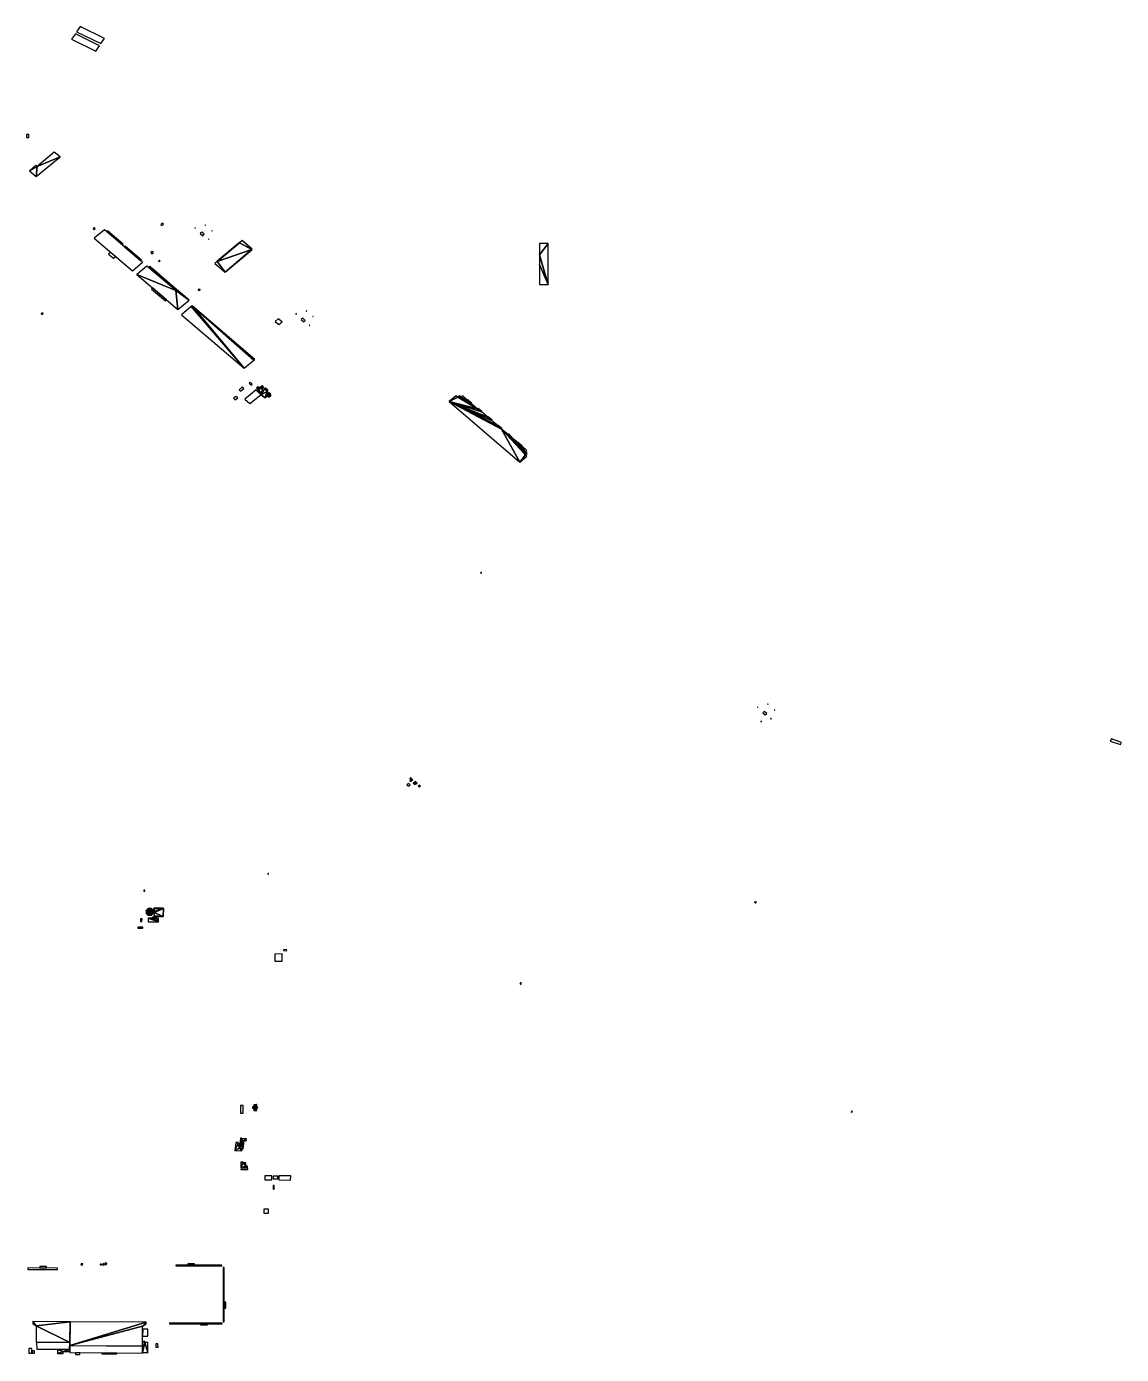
# Model space of a CAD drawing. Extents: x -35430092 to -35393830, y 11991942 to 12015432.
# Drawn here: x -35404743 to -35393830, y 12000340 to 12013571 of the extents above; entities that cross this region are included whole.
import ezdxf

# ---------------------------------------------------------------- set-up
doc = ezdxf.new("R2010")
doc.units = 0

msp = doc.modelspace()

# ---------------------------------------------------------------- linework, layer by layer
at = {"layer": 'mg_to_dxf', "color": 52}
for points in [[(-35404016.45, 12013380.3), (-35404255.88, 12013498.63), (-35404294.85, 12013445.73), (-35404052.64, 12013327.41)], [(-35403966.33, 12013452.69), (-35404208.55, 12013571.01), (-35404244.74, 12013518.11), (-35404002.53, 12013401.18)], [(-35404743.09, 12012496.36), (-35404743.09, 12012464.34), (-35404720.82, 12012464.34), (-35404720.82, 12012496.36)], [(-35404637.29, 12012176.19), (-35404637.29, 12012176.19), (-35404409, 12012273.63), (-35404467.47, 12012320.96)], [(-35404637.29, 12012176.19), (-35404637.29, 12012176.19), (-35404651.22, 12012188.72), (-35404715.25, 12012134.43)], [(-35404637.29, 12012176.19), (-35404637.29, 12012176.19), (-35404715.25, 12012134.43), (-35404645.65, 12012075.96)], [(-35404637.29, 12012176.19), (-35404637.29, 12012176.19), (-35404645.65, 12012075.96), (-35404409, 12012273.63)], [(-35404072.13, 12011562.3), (-35404072.13, 12011562.3), (-35404072.13, 12011563.7), (-35404077.7, 12011560.91)], [(-35404072.13, 12011562.3), (-35404072.13, 12011562.3), (-35404077.7, 12011560.91), (-35404074.91, 12011558.13)], [(-35404074.91, 12011558.13), (-35404074.91, 12011558.13), (-35404077.7, 12011555.34), (-35404069.34, 12011546.99)], [(-35404074.91, 12011558.13), (-35404074.91, 12011558.13), (-35404069.34, 12011546.99), (-35404066.56, 12011565.09)], [(-35404074.91, 12011558.13), (-35404074.91, 12011558.13), (-35404066.56, 12011565.09), (-35404072.13, 12011562.3)], [(-35404066.56, 12011565.09), (-35404066.56, 12011565.09), (-35404069.34, 12011546.99), (-35404058.21, 12011556.74)], [(-35403587.7, 12011222.65), (-35403966.33, 12011546.99), (-35404069.34, 12011463.47), (-35403687.93, 12011137.73)], [(-35403779.8, 12011402.22), (-35403935.71, 12011534.46), (-35403941.28, 12011528.89), (-35403788.15, 12011395.26)], [(-35403392.81, 12011590.14), (-35403378.89, 12011601.28), (-35403390.03, 12011611.02), (-35403403.95, 12011599.89)], [(-35403064.29, 12011563.7), (-35403061.51, 12011562.3), (-35403058.73, 12011563.7), (-35403061.51, 12011566.48)], [(-35403011.4, 12011508.01), (-35402986.34, 12011487.13), (-35402972.42, 12011501.05), (-35402994.69, 12011521.93)], [(-35402961.28, 12011590.14), (-35402958.5, 12011591.54), (-35402958.5, 12011594.32), (-35402964.07, 12011592.93)], [(-35402897.25, 12011535.85), (-35402894.47, 12011531.68), (-35402891.68, 12011533.07), (-35402894.47, 12011537.25)], [(-35403598.84, 12011244.92), (-35403760.31, 12011382.73), (-35403765.88, 12011377.16), (-35403607.19, 12011240.74)], [(-35402930.66, 12011450.94), (-35402927.87, 12011448.16), (-35402925.09, 12011450.94), (-35402927.87, 12011453.72)], [(-35402841.57, 12011231), (-35402841.57, 12011231), (-35402621.63, 12011418.92), (-35402844.35, 12011232.39)], [(-35402618.84, 12011416.14), (-35402618.84, 12011416.14), (-35402621.63, 12011418.92), (-35402841.57, 12011231)], [(-35402618.84, 12011416.14), (-35402618.84, 12011416.14), (-35402841.57, 12011231), (-35402499.13, 12011349.32)], [(-35402499.13, 12011349.32), (-35402499.13, 12011349.32), (-35402593.79, 12011438.41), (-35402618.84, 12011416.14)], [(-35402499.13, 12011349.32), (-35402499.13, 12011349.32), (-35402493.56, 12011353.5), (-35402593.79, 12011438.41)], [(-35399628.75, 12011295.03), (-35399628.75, 12011295.03), (-35399542.44, 12011407.79), (-35399628.75, 12011409.18)], [(-35399542.44, 12010999.92), (-35399542.44, 12010999.92), (-35399542.44, 12011407.79), (-35399628.75, 12011295.03)], [(-35403905.08, 12011320.09), (-35403924.57, 12011303.38), (-35403877.24, 12011261.62), (-35403854.97, 12011278.33)], [(-35403493.04, 12011307.56), (-35403476.34, 12011318.7), (-35403490.26, 12011331.23), (-35403504.18, 12011320.09)], [(-35402499.13, 12011349.32), (-35402499.13, 12011349.32), (-35402841.57, 12011231), (-35402763.61, 12011122.42)], [(-35402499.13, 12011349.32), (-35402499.13, 12011349.32), (-35402763.61, 12011122.42), (-35402496.34, 12011346.54)], [(-35399628.75, 12011198.98), (-35399628.75, 12011198.98), (-35399542.44, 12010999.92), (-35399628.75, 12011295.03)], [(-35403256.39, 12010941.45), (-35403256.39, 12010941.45), (-35403543.15, 12011183.67), (-35403643.38, 12011100.15)], [(-35403248.04, 12010951.2), (-35403515.31, 12011179.49), (-35403523.67, 12011172.53), (-35403256.39, 12010944.24)], [(-35403420.66, 12011228.21), (-35403412.3, 12011235.17), (-35403417.87, 12011240.74), (-35403426.22, 12011233.78)], [(-35402763.61, 12011122.42), (-35402763.61, 12011122.42), (-35402841.57, 12011231), (-35402866.62, 12011208.73)], [(-35399628.75, 12011198.98), (-35399628.75, 12011198.98), (-35399628.75, 12010999.92), (-35399542.44, 12010999.92)], [(-35403256.39, 12010941.45), (-35403256.39, 12010941.45), (-35403643.38, 12011100.15), (-35403234.12, 12010752.14)], [(-35403484.69, 12010965.12), (-35403498.61, 12010953.98), (-35403359.41, 12010837.05), (-35403348.27, 12010846.8)], [(-35403256.39, 12010941.45), (-35403256.39, 12010941.45), (-35403122.76, 12010845.4), (-35403248.04, 12010951.2)], [(-35403256.39, 12010941.45), (-35403256.39, 12010941.45), (-35403234.12, 12010752.14), (-35403122.76, 12010845.4)], [(-35403030.88, 12010942.85), (-35403014.18, 12010945.63), (-35403016.96, 12010953.98), (-35403033.67, 12010951.2)], [(-35404598.32, 12010707.59), (-35404598.32, 12010707.59), (-35404578.83, 12010710.38), (-35404587.18, 12010717.34)], [(-35403197.93, 12010699.24), (-35403197.93, 12010699.24), (-35402574.3, 12010166.09), (-35403103.27, 12010779.98)], [(-35403103.27, 12010779.98), (-35403103.27, 12010779.98), (-35402574.3, 12010166.09), (-35403092.13, 12010788.33)], [(-35402476.85, 12010245.44), (-35402476.85, 12010245.44), (-35403092.13, 12010788.33), (-35402574.3, 12010166.09)], [(-35402476.85, 12010245.44), (-35402476.85, 12010245.44), (-35402468.5, 12010253.79), (-35403092.13, 12010788.33)], [(-35401956.23, 12010736.83), (-35401953.45, 12010734.04), (-35401950.66, 12010735.43), (-35401953.45, 12010739.61)], [(-35404598.32, 12010707.59), (-35404598.32, 12010707.59), (-35404581.61, 12010707.59), (-35404578.83, 12010710.38)], [(-35404587.18, 12010704.81), (-35404587.18, 12010704.81), (-35404581.61, 12010707.59), (-35404598.32, 12010707.59)], [(-35404587.18, 12010704.81), (-35404587.18, 12010704.81), (-35404598.32, 12010707.59), (-35404589.97, 12010702.02)], [(-35404587.18, 12010704.81), (-35404587.18, 12010704.81), (-35404581.61, 12010706.2), (-35404581.61, 12010707.59)], [(-35404587.18, 12010704.81), (-35404587.18, 12010704.81), (-35404584.4, 12010703.42), (-35404581.61, 12010706.2)], [(-35402265.26, 12010632.42), (-35402229.07, 12010601.8), (-35402195.66, 12010628.25), (-35402234.64, 12010660.26)], [(-35402062.03, 12010707.59), (-35402056.46, 12010706.2), (-35402053.68, 12010707.59), (-35402056.46, 12010710.38)], [(-35402006.35, 12010650.52), (-35401978.51, 12010629.64), (-35401964.59, 12010643.56), (-35401989.64, 12010664.44)], [(-35401920.04, 12010593.45), (-35401922.82, 12010596.23), (-35401925.61, 12010594.84), (-35401922.82, 12010592.05)], [(-35401889.42, 12010681.14), (-35401886.63, 12010678.36), (-35401886.63, 12010681.14), (-35401889.42, 12010682.54)], [(-35402610.49, 12009937.8), (-35402577.08, 12009965.64), (-35402591, 12009979.56), (-35402624.41, 12009950.33)], [(-35402515.83, 12009813.91), (-35402404.47, 12009905.78), (-35402454.58, 12009950.33), (-35402565.94, 12009858.45)], [(-35402524.18, 12010017.14), (-35402501.91, 12009999.05), (-35402493.56, 12010008.79), (-35402513.05, 12010026.89)], [(-35402415.6, 12009973.99), (-35402415.6, 12009973.99), (-35402440.66, 12009979.56), (-35402451.8, 12009969.81)], [(-35402415.6, 12009973.99), (-35402415.6, 12009973.99), (-35402451.8, 12009969.81), (-35402432.31, 12009953.11)], [(-35402432.31, 12009953.11), (-35402432.31, 12009953.11), (-35402446.23, 12009941.97), (-35402401.68, 12009905.78)], [(-35402432.31, 12009953.11), (-35402432.31, 12009953.11), (-35402390.55, 12009976.77), (-35402415.6, 12009973.99)], [(-35402401.68, 12009905.78), (-35402401.68, 12009905.78), (-35402390.55, 12009976.77), (-35402432.31, 12009953.11)], [(-35402390.55, 12009976.77), (-35402390.55, 12009976.77), (-35402393.33, 12009992.09), (-35402415.6, 12009973.99)], [(-35402401.68, 12009905.78), (-35402401.68, 12009905.78), (-35402371.06, 12009961.46), (-35402390.55, 12009976.77)], [(-35402401.68, 12009905.78), (-35402401.68, 12009905.78), (-35402343.22, 12009933.62), (-35402371.06, 12009961.46)], [(-35402401.68, 12009905.78), (-35402401.68, 12009905.78), (-35402365.49, 12009870.98), (-35402343.22, 12009933.62)], [(-35402390.55, 12009976.77), (-35402390.55, 12009976.77), (-35402382.2, 12009983.73), (-35402393.33, 12009992.09)], [(-35402371.06, 12009961.46), (-35402371.06, 12009961.46), (-35402340.43, 12009950.33), (-35402362.71, 12009968.42)], [(-35402343.22, 12009933.62), (-35402343.22, 12009933.62), (-35402340.43, 12009950.33), (-35402371.06, 12009961.46)], [(-35402343.22, 12009933.62), (-35402343.22, 12009933.62), (-35402365.49, 12009870.98), (-35402340.43, 12009891.86)], [(-35402343.22, 12009933.62), (-35402343.22, 12009933.62), (-35402337.65, 12009937.8), (-35402340.43, 12009950.33)], [(-35402343.22, 12009933.62), (-35402343.22, 12009933.62), (-35402340.43, 12009891.86), (-35402326.51, 12009918.31)], [(-35402326.51, 12009918.31), (-35402326.51, 12009918.31), (-35402312.59, 12009909.96), (-35402323.73, 12009921.09)], [(-35402663.39, 12009851.49), (-35402638.33, 12009872.37), (-35402655.04, 12009886.29), (-35402680.09, 12009866.8)], [(-35402401.68, 12009905.78), (-35402401.68, 12009905.78), (-35402404.47, 12009903), (-35402365.49, 12009870.98)], [(-35402340.43, 12009891.86), (-35402340.43, 12009891.86), (-35402307.03, 12009894.64), (-35402326.51, 12009918.31)], [(-35402340.43, 12009891.86), (-35402340.43, 12009891.86), (-35402326.51, 12009879.33), (-35402307.03, 12009894.64)], [(-35402337.65, 12009905.78), (-35402318.16, 12009890.47), (-35402309.81, 12009897.43), (-35402329.3, 12009914.13)], [(-35402334.87, 12009905.78), (-35402318.16, 12009891.86), (-35402312.59, 12009897.43), (-35402329.3, 12009911.35)], [(-35402326.51, 12009918.31), (-35402326.51, 12009918.31), (-35402307.03, 12009894.64), (-35402312.59, 12009909.96)], [(-35400444.48, 12009876.55), (-35400444.48, 12009876.55), (-35400461.19, 12009890.47), (-35400530.79, 12009833.39)], [(-35400444.48, 12009876.55), (-35400444.48, 12009876.55), (-35400530.79, 12009833.39), (-35400246.81, 12009762.4)], [(-35400530.79, 12009833.39), (-35400530.79, 12009833.39), (-35399826.42, 12009232.03), (-35400007.38, 12009560.55)], [(-35400530.79, 12009833.39), (-35400530.79, 12009833.39), (-35400043.57, 12009592.57), (-35400107.61, 12009645.47)], [(-35400043.57, 12009592.57), (-35400043.57, 12009592.57), (-35400530.79, 12009833.39), (-35400007.38, 12009560.55)], [(-35400246.81, 12009762.4), (-35400246.81, 12009762.4), (-35400530.79, 12009833.39), (-35400207.84, 12009731.78)], [(-35400143.8, 12009677.49), (-35400143.8, 12009677.49), (-35400530.79, 12009833.39), (-35400107.61, 12009645.47)], [(-35400207.84, 12009731.78), (-35400207.84, 12009731.78), (-35400530.79, 12009833.39), (-35400143.8, 12009677.49)], [(-35400411.07, 12009876.55), (-35400411.07, 12009876.55), (-35400427.78, 12009891.86), (-35400444.48, 12009876.55)], [(-35400411.07, 12009876.55), (-35400411.07, 12009876.55), (-35400444.48, 12009876.55), (-35400308.06, 12009816.69)], [(-35400308.06, 12009816.69), (-35400308.06, 12009816.69), (-35400444.48, 12009876.55), (-35400246.81, 12009762.4)], [(-35400347.04, 12009848.71), (-35400347.04, 12009848.71), (-35400394.37, 12009890.47), (-35400411.07, 12009876.55)], [(-35400347.04, 12009848.71), (-35400347.04, 12009848.71), (-35400411.07, 12009876.55), (-35400308.06, 12009816.69)], [(-35400308.06, 12009816.69), (-35400308.06, 12009816.69), (-35400341.47, 12009852.88), (-35400347.04, 12009848.71)], [(-35400308.06, 12009816.69), (-35400308.06, 12009816.69), (-35400305.28, 12009819.47), (-35400341.47, 12009852.88)], [(-35400207.84, 12009731.78), (-35400207.84, 12009731.78), (-35400241.24, 12009765.18), (-35400246.81, 12009762.4)], [(-35400207.84, 12009731.78), (-35400207.84, 12009731.78), (-35400205.05, 12009734.56), (-35400241.24, 12009765.18)], [(-35400107.61, 12009645.47), (-35400107.61, 12009645.47), (-35400141.02, 12009681.66), (-35400143.8, 12009677.49)], [(-35400107.61, 12009645.47), (-35400107.61, 12009645.47), (-35400102.04, 12009649.65), (-35400141.02, 12009681.66)], [(-35400007.38, 12009560.55), (-35400007.38, 12009560.55), (-35400040.79, 12009595.36), (-35400043.57, 12009592.57)], [(-35400007.38, 12009560.55), (-35400007.38, 12009560.55), (-35400001.81, 12009563.34), (-35400040.79, 12009595.36)], [(-35399770.74, 12009304.42), (-35399770.74, 12009304.42), (-35400007.38, 12009560.55), (-35399826.42, 12009232.03)], [(-35399943.35, 12009507.66), (-35399943.35, 12009507.66), (-35400007.38, 12009560.55), (-35399770.74, 12009304.42)], [(-35399904.37, 12009474.25), (-35399904.37, 12009474.25), (-35399940.56, 12009511.83), (-35399943.35, 12009507.66)], [(-35399943.35, 12009507.66), (-35399943.35, 12009507.66), (-35399770.74, 12009304.42), (-35399904.37, 12009474.25)], [(-35399904.37, 12009474.25), (-35399904.37, 12009474.25), (-35399901.59, 12009477.03), (-35399940.56, 12009511.83)], [(-35399904.37, 12009474.25), (-35399904.37, 12009474.25), (-35399770.74, 12009304.42), (-35399843.12, 12009422.74)], [(-35399840.34, 12009425.53), (-35399840.34, 12009425.53), (-35399843.12, 12009422.74), (-35399804.14, 12009389.33)], [(-35399773.52, 12009333.65), (-35399773.52, 12009333.65), (-35399843.12, 12009422.74), (-35399770.74, 12009304.42)], [(-35399773.52, 12009333.65), (-35399773.52, 12009333.65), (-35399804.14, 12009389.33), (-35399843.12, 12009422.74)], [(-35399804.14, 12009389.33), (-35399804.14, 12009389.33), (-35399801.36, 12009392.12), (-35399840.34, 12009425.53)], [(-35399770.74, 12009304.42), (-35399770.74, 12009304.42), (-35399826.42, 12009232.03), (-35399756.82, 12009291.89)], [(-35399773.52, 12009333.65), (-35399773.52, 12009333.65), (-35399756.82, 12009347.57), (-35399804.14, 12009389.33)], [(-35399770.74, 12009304.42), (-35399770.74, 12009304.42), (-35399754.03, 12009318.34), (-35399773.52, 12009333.65)], [(-35400216.19, 12008128.15), (-35400216.19, 12008128.15), (-35400213.4, 12008132.33), (-35400216.19, 12008130.93)], [(-35400216.19, 12008128.15), (-35400216.19, 12008128.15), (-35400210.62, 12008132.33), (-35400213.4, 12008132.33)], [(-35400207.84, 12008128.15), (-35400207.84, 12008128.15), (-35400210.62, 12008132.33), (-35400216.19, 12008128.15)], [(-35400216.19, 12008128.15), (-35400216.19, 12008128.15), (-35400213.4, 12008123.97), (-35400207.84, 12008126.76)], [(-35400216.19, 12008128.15), (-35400216.19, 12008128.15), (-35400216.19, 12008125.37), (-35400213.4, 12008123.97)], [(-35400207.84, 12008128.15), (-35400207.84, 12008128.15), (-35400216.19, 12008128.15), (-35400207.84, 12008126.76)], [(-35400207.84, 12008126.76), (-35400207.84, 12008126.76), (-35400213.4, 12008123.97), (-35400210.62, 12008123.97)], [(-35400207.84, 12008128.15), (-35400207.84, 12008128.15), (-35400207.84, 12008130.93), (-35400210.62, 12008132.33)], [(-35400207.84, 12008126.76), (-35400207.84, 12008126.76), (-35400210.62, 12008123.97), (-35400207.84, 12008125.37)], [(-35397457.17, 12006789.01), (-35397457.17, 12006787.62), (-35397454.39, 12006789.01), (-35397454.39, 12006791.79)], [(-35397404.27, 12006733.33), (-35397382, 12006712.45), (-35397365.3, 12006724.98), (-35397390.35, 12006745.86)], [(-35397354.16, 12006815.46), (-35397351.38, 12006818.24), (-35397354.16, 12006819.64), (-35397356.94, 12006818.24)], [(-35397284.56, 12006762.56), (-35397287.34, 12006761.17), (-35397287.34, 12006758.39), (-35397284.56, 12006758.39)], [(-35397426.55, 12006647.02), (-35397420.98, 12006642.85), (-35397418.19, 12006645.63), (-35397420.98, 12006649.81)], [(-35397326.32, 12006674.86), (-35397323.54, 12006672.08), (-35397317.97, 12006673.47), (-35397323.54, 12006677.65)], [(-35393829.52, 12006438.22), (-35393929.75, 12006474.41), (-35393940.89, 12006452.14), (-35393840.66, 12006415.94)], [(-35400917.77, 12006073.5), (-35400906.64, 12006081.86), (-35400914.99, 12006086.03), (-35400923.34, 12006079.07)], [(-35400920.56, 12006015.04), (-35400940.05, 12006028.96), (-35400953.97, 12006016.43), (-35400934.48, 12006002.51)], [(-35400914.99, 12006047.05), (-35400892.72, 12006067.94), (-35400901.07, 12006073.5), (-35400923.34, 12006054.02)], [(-35400881.58, 12006035.92), (-35400881.58, 12006035.92), (-35400884.36, 12006038.7), (-35400889.93, 12006033.13)], [(-35400881.58, 12006035.92), (-35400881.58, 12006035.92), (-35400889.93, 12006033.13), (-35400870.44, 12006017.82)], [(-35400881.58, 12006035.92), (-35400881.58, 12006035.92), (-35400859.31, 12006028.96), (-35400867.66, 12006047.05)], [(-35400881.58, 12006035.92), (-35400881.58, 12006035.92), (-35400870.44, 12006017.82), (-35400859.31, 12006028.96)], [(-35400859.31, 12006028.96), (-35400859.31, 12006028.96), (-35400848.17, 12006031.74), (-35400867.66, 12006047.05)], [(-35400859.31, 12006028.96), (-35400859.31, 12006028.96), (-35400853.74, 12006024.78), (-35400848.17, 12006031.74)], [(-35400831.47, 12005994.16), (-35400817.55, 12006006.69), (-35400828.68, 12006013.65), (-35400839.82, 12006001.12)], [(-35402332.08, 12005125.53), (-35402332.08, 12005132.49), (-35402337.65, 12005132.49), (-35402337.65, 12005125.53)], [(-35403573.78, 12004954.31), (-35403565.43, 12004954.31), (-35403565.43, 12004965.44), (-35403573.78, 12004965.44)], [(-35403551.51, 12004763.6), (-35403551.51, 12004763.6), (-35403534.8, 12004717.66), (-35403532.02, 12004781.69)], [(-35403551.51, 12004763.6), (-35403551.51, 12004763.6), (-35403551.51, 12004732.97), (-35403534.8, 12004717.66)], [(-35403543.15, 12004759.42), (-35403543.15, 12004759.42), (-35403529.23, 12004727.4), (-35403526.45, 12004771.95)], [(-35403543.15, 12004759.42), (-35403543.15, 12004759.42), (-35403543.15, 12004737.15), (-35403529.23, 12004727.4)], [(-35403540.37, 12004758.03), (-35403540.37, 12004758.03), (-35403526.45, 12004728.8), (-35403526.45, 12004769.17)], [(-35403532.02, 12004781.69), (-35403532.02, 12004781.69), (-35403534.8, 12004717.66), (-35403498.61, 12004717.66)], [(-35403532.02, 12004781.69), (-35403532.02, 12004781.69), (-35403498.61, 12004717.66), (-35403501.39, 12004781.69)], [(-35403532.02, 12004756.64), (-35403532.02, 12004756.64), (-35403523.67, 12004734.36), (-35403523.67, 12004764.99)], [(-35403532.02, 12004755.25), (-35403532.02, 12004755.25), (-35403523.67, 12004735.76), (-35403523.67, 12004763.6)], [(-35403526.45, 12004771.95), (-35403526.45, 12004771.95), (-35403529.23, 12004727.4), (-35403501.39, 12004727.4)], [(-35403526.45, 12004771.95), (-35403526.45, 12004771.95), (-35403501.39, 12004727.4), (-35403504.18, 12004771.95)], [(-35403526.45, 12004769.17), (-35403526.45, 12004769.17), (-35403504.18, 12004730.19), (-35403504.18, 12004769.17)], [(-35403526.45, 12004769.17), (-35403526.45, 12004769.17), (-35403526.45, 12004728.8), (-35403504.18, 12004730.19)], [(-35403523.67, 12004764.99), (-35403523.67, 12004764.99), (-35403506.96, 12004734.36), (-35403506.96, 12004763.6)], [(-35403523.67, 12004764.99), (-35403523.67, 12004764.99), (-35403523.67, 12004734.36), (-35403506.96, 12004734.36)], [(-35403523.67, 12004763.6), (-35403523.67, 12004763.6), (-35403506.96, 12004735.76), (-35403506.96, 12004763.6)], [(-35403523.67, 12004763.6), (-35403523.67, 12004763.6), (-35403523.67, 12004735.76), (-35403506.96, 12004735.76)], [(-35403520.88, 12004758.03), (-35403520.88, 12004758.03), (-35403512.53, 12004758.03), (-35403515.31, 12004759.42)], [(-35403506.96, 12004763.6), (-35403506.96, 12004763.6), (-35403498.61, 12004744.11), (-35403498.61, 12004755.25)], [(-35403506.96, 12004763.6), (-35403506.96, 12004763.6), (-35403506.96, 12004735.76), (-35403498.61, 12004744.11)], [(-35403506.96, 12004763.6), (-35403506.96, 12004763.6), (-35403498.61, 12004742.72), (-35403498.61, 12004755.25)], [(-35403506.96, 12004763.6), (-35403506.96, 12004763.6), (-35403506.96, 12004734.36), (-35403498.61, 12004742.72)], [(-35403504.18, 12004771.95), (-35403504.18, 12004771.95), (-35403490.26, 12004738.54), (-35403490.26, 12004759.42)], [(-35403504.18, 12004771.95), (-35403504.18, 12004771.95), (-35403501.39, 12004727.4), (-35403490.26, 12004738.54)], [(-35403504.18, 12004769.17), (-35403504.18, 12004769.17), (-35403493.04, 12004738.54), (-35403493.04, 12004758.03)], [(-35403504.18, 12004769.17), (-35403504.18, 12004769.17), (-35403504.18, 12004730.19), (-35403493.04, 12004738.54)], [(-35403501.39, 12004781.69), (-35403501.39, 12004781.69), (-35403479.12, 12004735.76), (-35403479.12, 12004762.21)], [(-35403501.39, 12004781.69), (-35403501.39, 12004781.69), (-35403498.61, 12004717.66), (-35403479.12, 12004735.76)], [(-35403470.77, 12004780.3), (-35403470.77, 12004780.3), (-35403470.77, 12004788.65), (-35403476.34, 12004784.48)], [(-35403378.89, 12004783.09), (-35403378.89, 12004783.09), (-35403470.77, 12004788.65), (-35403470.77, 12004780.3)], [(-35403378.89, 12004783.09), (-35403378.89, 12004783.09), (-35403381.68, 12004787.26), (-35403470.77, 12004788.65)], [(-35403470.77, 12004753.85), (-35403470.77, 12004753.85), (-35403378.89, 12004783.09), (-35403470.77, 12004780.3)], [(-35403470.77, 12004742.72), (-35403470.77, 12004742.72), (-35403378.89, 12004783.09), (-35403470.77, 12004753.85)], [(-35403381.68, 12004702.35), (-35403381.68, 12004702.35), (-35403378.89, 12004783.09), (-35403470.77, 12004742.72)], [(-35403381.68, 12004702.35), (-35403381.68, 12004702.35), (-35403378.89, 12004706.52), (-35403378.89, 12004783.09)], [(-35397476.66, 12004837.38), (-35397476.66, 12004837.38), (-35397479.44, 12004852.69), (-35397487.8, 12004845.73)], [(-35397476.66, 12004837.38), (-35397476.66, 12004837.38), (-35397476.66, 12004849.9), (-35397479.44, 12004852.69)], [(-35397473.88, 12004845.73), (-35397473.88, 12004845.73), (-35397473.88, 12004851.3), (-35397476.66, 12004849.9)], [(-35397473.88, 12004845.73), (-35397473.88, 12004845.73), (-35397476.66, 12004849.9), (-35397476.66, 12004837.38)], [(-35397473.88, 12004845.73), (-35397473.88, 12004845.73), (-35397476.66, 12004837.38), (-35397471.09, 12004842.94)], [(-35397473.88, 12004845.73), (-35397473.88, 12004845.73), (-35397471.09, 12004848.51), (-35397473.88, 12004851.3)], [(-35403593.27, 12004653.63), (-35403590.48, 12004681.47), (-35403607.19, 12004681.47), (-35403607.19, 12004653.63)], [(-35403540.37, 12004758.03), (-35403540.37, 12004758.03), (-35403537.59, 12004738.54), (-35403526.45, 12004728.8)], [(-35403532.02, 12004756.64), (-35403532.02, 12004756.64), (-35403532.02, 12004744.11), (-35403523.67, 12004734.36)], [(-35403532.02, 12004755.25), (-35403532.02, 12004755.25), (-35403532.02, 12004745.5), (-35403523.67, 12004735.76)], [(-35403429.01, 12004650.84), (-35403429.01, 12004650.84), (-35403529.23, 12004687.04), (-35403529.23, 12004650.84)], [(-35403429.01, 12004650.84), (-35403429.01, 12004650.84), (-35403487.47, 12004687.04), (-35403529.23, 12004687.04)], [(-35403515.31, 12004739.93), (-35403515.31, 12004739.93), (-35403523.67, 12004755.25), (-35403526.45, 12004751.07)], [(-35403523.67, 12004753.85), (-35403523.67, 12004753.85), (-35403526.45, 12004746.89), (-35403523.67, 12004744.11)], [(-35403523.67, 12004753.85), (-35403523.67, 12004753.85), (-35403526.45, 12004751.07), (-35403526.45, 12004746.89)], [(-35403520.88, 12004741.32), (-35403520.88, 12004741.32), (-35403526.45, 12004751.07), (-35403526.45, 12004746.89)], [(-35403515.31, 12004739.93), (-35403515.31, 12004739.93), (-35403526.45, 12004751.07), (-35403520.88, 12004741.32)], [(-35403520.88, 12004741.32), (-35403520.88, 12004741.32), (-35403526.45, 12004746.89), (-35403523.67, 12004742.72)], [(-35403523.67, 12004753.85), (-35403523.67, 12004753.85), (-35403515.31, 12004758.03), (-35403520.88, 12004756.64)], [(-35403523.67, 12004744.11), (-35403523.67, 12004744.11), (-35403515.31, 12004758.03), (-35403523.67, 12004753.85)], [(-35403523.67, 12004744.11), (-35403523.67, 12004744.11), (-35403512.53, 12004756.64), (-35403515.31, 12004758.03)], [(-35403512.53, 12004739.93), (-35403512.53, 12004739.93), (-35403520.88, 12004758.03), (-35403523.67, 12004755.25)], [(-35403520.88, 12004741.32), (-35403520.88, 12004741.32), (-35403512.53, 12004756.64), (-35403523.67, 12004744.11)], [(-35403512.53, 12004739.93), (-35403512.53, 12004739.93), (-35403523.67, 12004755.25), (-35403515.31, 12004739.93)], [(-35403506.96, 12004742.72), (-35403506.96, 12004742.72), (-35403520.88, 12004758.03), (-35403512.53, 12004739.93)], [(-35403506.96, 12004742.72), (-35403506.96, 12004742.72), (-35403512.53, 12004758.03), (-35403520.88, 12004758.03)], [(-35403520.88, 12004741.32), (-35403520.88, 12004741.32), (-35403506.96, 12004752.46), (-35403512.53, 12004756.64)], [(-35403512.53, 12004741.32), (-35403512.53, 12004741.32), (-35403506.96, 12004752.46), (-35403520.88, 12004741.32)], [(-35403512.53, 12004741.32), (-35403512.53, 12004741.32), (-35403520.88, 12004741.32), (-35403515.31, 12004739.93)], [(-35403512.53, 12004758.03), (-35403512.53, 12004758.03), (-35403506.96, 12004744.11), (-35403506.96, 12004755.25)], [(-35403506.96, 12004744.11), (-35403506.96, 12004744.11), (-35403512.53, 12004758.03), (-35403506.96, 12004742.72)], [(-35403506.96, 12004752.46), (-35403506.96, 12004752.46), (-35403506.96, 12004755.25), (-35403512.53, 12004756.64)], [(-35403512.53, 12004741.32), (-35403512.53, 12004741.32), (-35403506.96, 12004744.11), (-35403506.96, 12004752.46)], [(-35403512.53, 12004741.32), (-35403512.53, 12004741.32), (-35403506.96, 12004742.72), (-35403506.96, 12004744.11)], [(-35403506.96, 12004744.11), (-35403506.96, 12004744.11), (-35403504.18, 12004752.46), (-35403506.96, 12004755.25)], [(-35403506.96, 12004744.11), (-35403506.96, 12004744.11), (-35403504.18, 12004748.28), (-35403506.96, 12004752.46)], [(-35403506.96, 12004744.11), (-35403506.96, 12004744.11), (-35403504.18, 12004748.28), (-35403504.18, 12004752.46)], [(-35403445.71, 12004684.25), (-35403445.71, 12004684.25), (-35403487.47, 12004696.78), (-35403487.47, 12004687.04)], [(-35403445.71, 12004684.25), (-35403445.71, 12004684.25), (-35403456.85, 12004696.78), (-35403487.47, 12004696.78)], [(-35403445.71, 12004684.25), (-35403445.71, 12004684.25), (-35403487.47, 12004687.04), (-35403429.01, 12004650.84)], [(-35403470.77, 12004753.85), (-35403470.77, 12004753.85), (-35403476.34, 12004742.72), (-35403470.77, 12004742.72)], [(-35403470.77, 12004753.85), (-35403470.77, 12004753.85), (-35403476.34, 12004752.46), (-35403476.34, 12004742.72)], [(-35403470.77, 12004709.31), (-35403470.77, 12004709.31), (-35403476.34, 12004706.52), (-35403473.55, 12004703.74)], [(-35403470.77, 12004709.31), (-35403470.77, 12004709.31), (-35403473.55, 12004703.74), (-35403381.68, 12004702.35)], [(-35403470.77, 12004709.31), (-35403470.77, 12004709.31), (-35403381.68, 12004702.35), (-35403470.77, 12004742.72)], [(-35403445.71, 12004684.25), (-35403445.71, 12004684.25), (-35403456.85, 12004702.35), (-35403456.85, 12004696.78)], [(-35403445.71, 12004684.25), (-35403445.71, 12004684.25), (-35403445.71, 12004702.35), (-35403456.85, 12004702.35)], [(-35403445.71, 12004684.25), (-35403445.71, 12004684.25), (-35403429.01, 12004650.84), (-35403429.01, 12004684.25)], [(-35403635.03, 12004586.81), (-35403584.92, 12004586.81), (-35403584.92, 12004597.94), (-35403635.03, 12004597.94)], [(-35402181.74, 12004364.08), (-35402151.12, 12004362.69), (-35402148.33, 12004372.44), (-35402181.74, 12004373.83)], [(-35402268.05, 12004259.68), (-35402195.66, 12004259.68), (-35402195.66, 12004330.67), (-35402268.05, 12004329.28)], [(-35399820.85, 12004039.74), (-35399820.85, 12004039.74), (-35399823.63, 12004034.17), (-35399820.85, 12004034.17)], [(-35399820.85, 12004039.74), (-35399820.85, 12004039.74), (-35399823.63, 12004039.74), (-35399823.63, 12004034.17)], [(-35399820.85, 12004039.74), (-35399820.85, 12004039.74), (-35399812.5, 12004042.52), (-35399820.85, 12004042.52)], [(-35399818.06, 12004029.99), (-35399818.06, 12004029.99), (-35399812.5, 12004042.52), (-35399820.85, 12004039.74)], [(-35399820.85, 12004034.17), (-35399820.85, 12004034.17), (-35399818.06, 12004029.99), (-35399820.85, 12004039.74)], [(-35399820.85, 12004034.17), (-35399820.85, 12004034.17), (-35399820.85, 12004028.6), (-35399818.06, 12004029.99)], [(-35399818.06, 12004029.99), (-35399818.06, 12004029.99), (-35399820.85, 12004028.6), (-35399818.06, 12004028.6)], [(-35399818.06, 12004029.99), (-35399818.06, 12004029.99), (-35399812.5, 12004029.99), (-35399812.5, 12004042.52)], [(-35402610.49, 12002742.36), (-35402582.65, 12002743.75), (-35402585.43, 12002820.31), (-35402610.49, 12002818.92)], [(-35402476.85, 12002793.87), (-35402476.85, 12002793.87), (-35402476.85, 12002806.39), (-35402490.77, 12002806.39)], [(-35402476.85, 12002793.87), (-35402476.85, 12002793.87), (-35402490.77, 12002806.39), (-35402490.77, 12002793.87)], [(-35402476.85, 12002806.39), (-35402476.85, 12002806.39), (-35402449.01, 12002828.67), (-35402476.85, 12002827.27)], [(-35402476.85, 12002806.39), (-35402476.85, 12002806.39), (-35402449.01, 12002807.79), (-35402449.01, 12002828.67)], [(-35402451.8, 12002792.47), (-35402451.8, 12002792.47), (-35402449.01, 12002807.79), (-35402476.85, 12002806.39)], [(-35402476.85, 12002793.87), (-35402476.85, 12002793.87), (-35402451.8, 12002792.47), (-35402476.85, 12002806.39)], [(-35402476.85, 12002793.87), (-35402476.85, 12002793.87), (-35402449.01, 12002768.81), (-35402451.8, 12002792.47)], [(-35402476.85, 12002793.87), (-35402476.85, 12002793.87), (-35402476.85, 12002768.81), (-35402449.01, 12002768.81)], [(-35402451.8, 12002792.47), (-35402451.8, 12002792.47), (-35402440.66, 12002807.79), (-35402449.01, 12002807.79)], [(-35402451.8, 12002792.47), (-35402451.8, 12002792.47), (-35402440.66, 12002792.47), (-35402440.66, 12002807.79)], [(-35396518.94, 12002752.1), (-35396510.59, 12002759.06), (-35396516.15, 12002764.63), (-35396524.51, 12002759.06)], [(-35402632.76, 12002441.68), (-35402632.76, 12002441.68), (-35402657.82, 12002452.82), (-35402666.17, 12002373.47)], [(-35402621.63, 12002395.74), (-35402621.63, 12002395.74), (-35402632.76, 12002441.68), (-35402666.17, 12002373.47)], [(-35402621.63, 12002395.74), (-35402621.63, 12002395.74), (-35402666.17, 12002373.47), (-35402596.57, 12002367.9)], [(-35402632.76, 12002441.68), (-35402632.76, 12002441.68), (-35402632.76, 12002451.42), (-35402657.82, 12002452.82)], [(-35402621.63, 12002395.74), (-35402621.63, 12002395.74), (-35402618.84, 12002440.29), (-35402632.76, 12002441.68)], [(-35402621.63, 12002395.74), (-35402621.63, 12002395.74), (-35402596.57, 12002367.9), (-35402618.84, 12002395.74)], [(-35402596.57, 12002491.79), (-35402596.57, 12002491.79), (-35402610.49, 12002495.97), (-35402618.84, 12002395.74)], [(-35402591, 12002447.25), (-35402591, 12002447.25), (-35402596.57, 12002491.79), (-35402618.84, 12002395.74)], [(-35402618.84, 12002395.74), (-35402618.84, 12002395.74), (-35402593.79, 12002387.39), (-35402591, 12002447.25)], [(-35402596.57, 12002367.9), (-35402596.57, 12002367.9), (-35402593.79, 12002387.39), (-35402618.84, 12002395.74)], [(-35402596.57, 12002491.79), (-35402596.57, 12002491.79), (-35402596.57, 12002494.58), (-35402610.49, 12002495.97)], [(-35402588.22, 12002469.52), (-35402588.22, 12002469.52), (-35402552.02, 12002489.01), (-35402596.57, 12002491.79)], [(-35402591, 12002447.25), (-35402591, 12002447.25), (-35402588.22, 12002469.52), (-35402596.57, 12002491.79)], [(-35402593.79, 12002387.39), (-35402593.79, 12002387.39), (-35402577.08, 12002447.25), (-35402591, 12002447.25)], [(-35402593.79, 12002387.39), (-35402593.79, 12002387.39), (-35402582.65, 12002387.39), (-35402577.08, 12002447.25)], [(-35402588.22, 12002469.52), (-35402588.22, 12002469.52), (-35402554.81, 12002468.13), (-35402552.02, 12002489.01)], [(-35402585.43, 12002248.19), (-35402585.43, 12002248.19), (-35402585.43, 12002256.54), (-35402607.71, 12002255.15)], [(-35402585.43, 12002248.19), (-35402585.43, 12002248.19), (-35402607.71, 12002255.15), (-35402607.71, 12002200.86)], [(-35402585.43, 12002248.19), (-35402585.43, 12002248.19), (-35402607.71, 12002200.86), (-35402557.59, 12002216.17)], [(-35402557.59, 12002216.17), (-35402557.59, 12002216.17), (-35402557.59, 12002248.19), (-35402585.43, 12002248.19)], [(-35402607.71, 12002200.86), (-35402607.71, 12002200.86), (-35402540.89, 12002202.25), (-35402557.59, 12002216.17)], [(-35402607.71, 12002182.76), (-35402538.1, 12002181.37), (-35402538.1, 12002193.9), (-35402604.92, 12002195.29)], [(-35402557.59, 12002216.17), (-35402557.59, 12002216.17), (-35402540.89, 12002202.25), (-35402540.89, 12002216.17)], [(-35402298.67, 12002118.73), (-35402368.28, 12002120.12), (-35402368.28, 12002081.14), (-35402298.67, 12002079.75)], [(-35402284.75, 12002089.5), (-35402237.42, 12002089.5), (-35402237.42, 12002117.34), (-35402284.75, 12002117.34)], [(-35402229.07, 12002079.75), (-35402112.14, 12002076.97), (-35402109.36, 12002118.73), (-35402229.07, 12002120.12)], [(-35402284.75, 12001987.88), (-35402273.62, 12001987.88), (-35402273.62, 12002024.07), (-35402284.75, 12002022.68)], [(-35402332.08, 12001747.05), (-35402332.08, 12001787.42), (-35402376.63, 12001787.42), (-35402376.63, 12001748.45)], [(-35404729.17, 12001187.46), (-35404434.06, 12001186.06), (-35404434.06, 12001199.98), (-35404729.17, 12001202.77)], [(-35404612.24, 12001202.77), (-35404545.42, 12001202.77), (-35404545.42, 12001215.3), (-35404612.24, 12001215.3)], [(-35404202.98, 12001232), (-35404186.28, 12001230.61), (-35404183.49, 12001241.75), (-35404200.2, 12001241.75)], [(-35404002.53, 12001238.96), (-35404002.53, 12001238.96), (-35404005.31, 12001240.35), (-35404008.09, 12001238.96)], [(-35404002.53, 12001238.96), (-35404002.53, 12001238.96), (-35404008.09, 12001238.96), (-35404008.09, 12001237.57)], [(-35404008.09, 12001237.57), (-35404008.09, 12001237.57), (-35403999.74, 12001237.57), (-35404002.53, 12001238.96)], [(-35404008.09, 12001237.57), (-35404008.09, 12001237.57), (-35403999.74, 12001236.18), (-35403999.74, 12001237.57)], [(-35404008.09, 12001234.78), (-35404008.09, 12001234.78), (-35403999.74, 12001236.18), (-35404008.09, 12001237.57)], [(-35404008.09, 12001234.78), (-35404008.09, 12001234.78), (-35404002.53, 12001233.39), (-35403999.74, 12001236.18)], [(-35404008.09, 12001234.78), (-35404008.09, 12001234.78), (-35404002.53, 12001232), (-35404002.53, 12001233.39)], [(-35404008.09, 12001234.78), (-35404008.09, 12001234.78), (-35404008.09, 12001233.39), (-35404002.53, 12001232)], [(-35403985.82, 12001238.96), (-35403985.82, 12001238.96), (-35403994.17, 12001236.18), (-35403983.04, 12001236.18)], [(-35403985.82, 12001238.96), (-35403985.82, 12001238.96), (-35403991.39, 12001238.96), (-35403994.17, 12001236.18)], [(-35403983.04, 12001236.18), (-35403983.04, 12001236.18), (-35403994.17, 12001233.39), (-35403985.82, 12001233.39)], [(-35403983.04, 12001236.18), (-35403983.04, 12001236.18), (-35403994.17, 12001236.18), (-35403994.17, 12001233.39)], [(-35403985.82, 12001233.39), (-35403985.82, 12001233.39), (-35403994.17, 12001233.39), (-35403991.39, 12001232)], [(-35403985.82, 12001238.96), (-35403985.82, 12001238.96), (-35403991.39, 12001240.35), (-35403991.39, 12001238.96)], [(-35403985.82, 12001238.96), (-35403985.82, 12001238.96), (-35403985.82, 12001240.35), (-35403991.39, 12001240.35)], [(-35403985.82, 12001233.39), (-35403985.82, 12001233.39), (-35403991.39, 12001232), (-35403988.61, 12001232)], [(-35403977.47, 12001230.61), (-35403969.12, 12001230.61), (-35403969.12, 12001245.92), (-35403977.47, 12001245.92)], [(-35403957.98, 12001237.57), (-35403946.84, 12001237.57), (-35403944.06, 12001248.71), (-35403957.98, 12001248.71)], [(-35403253.61, 12001222.26), (-35402797.02, 12001219.47), (-35402797.02, 12001227.82), (-35403253.61, 12001230.61)], [(-35403136.68, 12001230.61), (-35403069.86, 12001230.61), (-35403069.86, 12001243.14), (-35403136.68, 12001243.14)], [(-35402783.1, 12001206.94), (-35402783.1, 12000664.05), (-35402774.75, 12000664.05), (-35402774.75, 12001206.94)], [(-35402771.97, 12000858.94), (-35402771.97, 12000800.47), (-35402758.05, 12000800.47), (-35402758.05, 12000858.94)], [(-35404645.65, 12000625.07), (-35404645.65, 12000625.07), (-35404679.06, 12000666.83), (-35404679.06, 12000648.74)], [(-35404645.65, 12000625.07), (-35404645.65, 12000625.07), (-35404308.77, 12000665.44), (-35404679.06, 12000666.83)], [(-35404645.65, 12000625.07), (-35404645.65, 12000625.07), (-35404311.56, 12000459.42), (-35404308.77, 12000665.44)], [(-35404311.56, 12000427.4), (-35404311.56, 12000427.4), (-35403551.51, 12000662.66), (-35404308.77, 12000665.44)], [(-35403587.7, 12000620.9), (-35403587.7, 12000620.9), (-35403551.51, 12000662.66), (-35404311.56, 12000427.4)], [(-35403587.7, 12000620.9), (-35403587.7, 12000620.9), (-35403551.51, 12000644.56), (-35403551.51, 12000662.66)], [(-35404645.65, 12000625.07), (-35404645.65, 12000625.07), (-35404645.65, 12000460.81), (-35404311.56, 12000459.42)], [(-35403587.7, 12000620.9), (-35403587.7, 12000620.9), (-35404311.56, 12000427.4), (-35403587.7, 12000423.23)], [(-35403534.8, 12000520.67), (-35403534.8, 12000590.27), (-35403584.92, 12000590.27), (-35403587.7, 12000520.67)], [(-35402794.24, 12000650.13), (-35403317.64, 12000654.31), (-35403317.64, 12000645.95), (-35402794.24, 12000643.17)], [(-35402941.79, 12000632.03), (-35402941.79, 12000641.78), (-35403008.61, 12000643.17), (-35403008.61, 12000633.43)], [(-35404720.82, 12000398.17), (-35404720.82, 12000350.84), (-35404690.19, 12000350.84), (-35404690.19, 12000398.17)], [(-35404640.08, 12000391.21), (-35404314.34, 12000391.21), (-35404311.56, 12000458.03), (-35404642.86, 12000459.42)], [(-35404311.56, 12000426.01), (-35404311.56, 12000357.8), (-35403587.7, 12000352.23), (-35403587.7, 12000421.84)], [(-35403565.43, 12000459.42), (-35403565.43, 12000459.42), (-35403587.7, 12000469.16), (-35403587.7, 12000357.8)], [(-35403565.43, 12000459.42), (-35403565.43, 12000459.42), (-35403565.43, 12000469.16), (-35403587.7, 12000469.16)], [(-35403565.43, 12000459.42), (-35403565.43, 12000459.42), (-35403587.7, 12000357.8), (-35403534.8, 12000357.8)], [(-35403565.43, 12000459.42), (-35403565.43, 12000459.42), (-35403534.8, 12000357.8), (-35403534.8, 12000459.42)], [(-35403454.06, 12000445.5), (-35403454.06, 12000413.48), (-35403431.79, 12000413.48), (-35403434.58, 12000446.89)], [(-35404687.41, 12000353.63), (-35404665.14, 12000352.23), (-35404662.35, 12000374.51), (-35404687.41, 12000374.51)], [(-35404378.38, 12000368.94), (-35404378.38, 12000368.94), (-35404311.56, 12000389.82), (-35404434.06, 12000389.82)], [(-35404378.38, 12000368.94), (-35404378.38, 12000368.94), (-35404434.06, 12000389.82), (-35404434.06, 12000348.06)], [(-35404378.38, 12000368.94), (-35404378.38, 12000368.94), (-35404434.06, 12000348.06), (-35404378.38, 12000348.06)], [(-35404378.38, 12000368.94), (-35404378.38, 12000368.94), (-35404311.56, 12000368.94), (-35404311.56, 12000389.82)], [(-35404255.88, 12000339.71), (-35404211.33, 12000339.71), (-35404211.33, 12000355.02), (-35404255.88, 12000355.02)], [(-35403994.17, 12000346.67), (-35403843.83, 12000346.67), (-35403843.83, 12000352.23), (-35403994.17, 12000353.63)]]:
    msp.add_3dface(points, dxfattribs=at)

doc.saveas('drawing.dxf')
